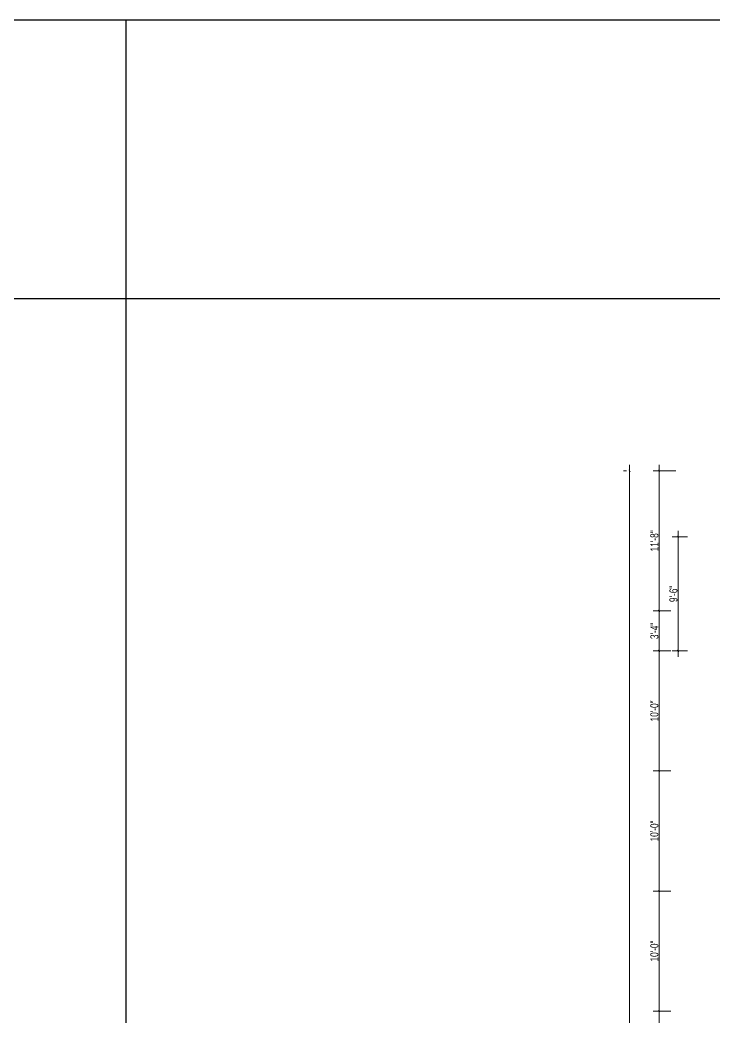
# Model space of a CAD drawing. Header units: inches. Extents: x 283072 to 301462, y 26630 to 62925.
# Drawn here: x 295333 to 296026, y 33065 to 34062 of the extents above; entities that cross this region are included whole.
import ezdxf

# ---------------------------------------------------------------- set-up
doc = ezdxf.new("R2010")
doc.units = ezdxf.units.IN
doc.header["$MEASUREMENT"] = 0
doc.header["$PDMODE"] = 2
doc.layers.get('0').update_dxf_attribs({"lineweight": 5})
doc.layers.add('DIM WORKING', color=7, linetype='Continuous', lineweight=13)
doc.layers.add('Dimension.', color=7, linetype='Continuous', lineweight=5)
doc.styles.add('S_Swis721 LtCn BT', font='swisscl.ttf')
doc.dimstyles.new('1-8', dxfattribs={"dimtxt": 8, "dimasz": 6, "dimexe": 6, "dimexo": 12, "dimgap": 1, "dimtad": 1, "dimdec": 0, "dimzin": 3, "dimdsep": 46, "dimlunit": 4, "dimtxsty": 'S_Swis721 LtCn BT', "dimblk": 'ARCHTICK', "dimcen": 0, "dimdle": 6, "dimclrd": 256, "dimclre": 256, "dimclrt": 7, "dimadec": 1, "dimazin": 1, "dimtfac": 1, "dimtdec": 0, "dimtofl": 0, "dimtmove": 2, "dimatfit": 3, "dimldrblk": 'ARCHTICK', "dimfxl": 1, "dimtolj": 1, "dimtzin": 0, "dimlwd": -1, "dimlwe": -1, "dimarcsym": 0})

# ---------------------------------------------------------------- blocks, each defined once
blk = doc.blocks.new('_ArchTick')
at = {"color": 0, "linetype": 'ByBlock', "const_width": 0.15}
blk.add_lwpolyline([(-0.5, -0.5), (0.5, 0.5)], dxfattribs=at)
blk = doc.blocks.new('*D182')
at = {"layer": 'Defpoints', "color": 0, "lineweight": 30, "ltscale": 200, "transparency": 16777216}
for p in [(295971.32, 33070.91), (295995.01, 33070.91), (295995.01, 32950.91)]:
    blk.add_point(p, dxfattribs=at)
at = {"layer": 'DIM WORKING', "ltscale": 200, "transparency": 16777216}
for p, q in [((295983.01, 33070.91), (295965.32, 33070.91)), ((295971.32, 32944.91), (295971.32, 33076.91)), ((295983.01, 32950.91), (295965.32, 32950.91))]:
    blk.add_line(p, q, dxfattribs=at)
at = {"layer": 'DIM WORKING', "ltscale": 200, "transparency": 16777216, "xscale": 2, "yscale": 2, "zscale": 2}
for p, rotation in [((295971.32, 33070.91), 90), ((295971.32, 32950.91), 270)]:
    blk.add_blockref('_ArchTick', p, dxfattribs=dict(at, rotation=rotation))
at = {"layer": 'DIM WORKING', "color": 7, "lineweight": 30, "ltscale": 200, "transparency": 16777216, "insert": (295966.72, 33010.91), "char_height": 8, "attachment_point": 5, "rotation": 90, "style": 'S_Swis721 LtCn BT'}
blk.add_mtext('\\A1;10\'-0"', dxfattribs=at)
blk = doc.blocks.new('*D183')
at = {"layer": 'Defpoints', "color": 0, "lineweight": 30, "ltscale": 200, "transparency": 16777216}
for p in [(295971.32, 33190.91), (295995.01, 33190.91), (295995.01, 33070.91)]:
    blk.add_point(p, dxfattribs=at)
at = {"layer": 'DIM WORKING', "ltscale": 200, "transparency": 16777216}
for p, q in [((295983.01, 33190.91), (295965.32, 33190.91)), ((295971.32, 33064.91), (295971.32, 33196.91)), ((295983.01, 33070.91), (295965.32, 33070.91))]:
    blk.add_line(p, q, dxfattribs=at)
at = {"layer": 'DIM WORKING', "ltscale": 200, "transparency": 16777216, "xscale": 2, "yscale": 2, "zscale": 2}
for p, rotation in [((295971.32, 33190.91), 90), ((295971.32, 33070.91), 270)]:
    blk.add_blockref('_ArchTick', p, dxfattribs=dict(at, rotation=rotation))
at = {"layer": 'DIM WORKING', "color": 7, "lineweight": 30, "ltscale": 200, "transparency": 16777216, "insert": (295966.72, 33130.91), "char_height": 8, "attachment_point": 5, "rotation": 90, "style": 'S_Swis721 LtCn BT'}
blk.add_mtext('\\A1;10\'-0"', dxfattribs=at)
blk = doc.blocks.new('*D184')
at = {"layer": 'Defpoints', "color": 0, "lineweight": 30, "ltscale": 200, "transparency": 16777216}
for p in [(295971.32, 33310.91), (295995.01, 33310.91), (295995.01, 33190.91)]:
    blk.add_point(p, dxfattribs=at)
at = {"layer": 'DIM WORKING', "ltscale": 200, "transparency": 16777216}
for p, q in [((295983.01, 33310.91), (295965.32, 33310.91)), ((295971.32, 33184.91), (295971.32, 33316.91)), ((295983.01, 33190.91), (295965.32, 33190.91))]:
    blk.add_line(p, q, dxfattribs=at)
at = {"layer": 'DIM WORKING', "ltscale": 200, "transparency": 16777216, "xscale": 2, "yscale": 2, "zscale": 2}
for p, rotation in [((295971.32, 33310.91), 90), ((295971.32, 33190.91), 270)]:
    blk.add_blockref('_ArchTick', p, dxfattribs=dict(at, rotation=rotation))
at = {"layer": 'DIM WORKING', "color": 7, "lineweight": 30, "ltscale": 200, "transparency": 16777216, "insert": (295966.72, 33250.91), "char_height": 8, "attachment_point": 5, "rotation": 90, "style": 'S_Swis721 LtCn BT'}
blk.add_mtext('\\A1;10\'-0"', dxfattribs=at)
blk = doc.blocks.new('*D185')
at = {"layer": 'Defpoints', "color": 0, "lineweight": 30, "ltscale": 200, "transparency": 16777216}
for p in [(295971.32, 33430.91), (295995.01, 33430.91), (295995.01, 33310.91)]:
    blk.add_point(p, dxfattribs=at)
at = {"layer": 'DIM WORKING', "ltscale": 200, "transparency": 16777216}
for p, q in [((295983.01, 33430.91), (295965.32, 33430.91)), ((295971.32, 33304.91), (295971.32, 33436.91)), ((295983.01, 33310.91), (295965.32, 33310.91))]:
    blk.add_line(p, q, dxfattribs=at)
at = {"layer": 'DIM WORKING', "ltscale": 200, "transparency": 16777216, "xscale": 2, "yscale": 2, "zscale": 2}
for p, rotation in [((295971.32, 33430.91), 90), ((295971.32, 33310.91), 270)]:
    blk.add_blockref('_ArchTick', p, dxfattribs=dict(at, rotation=rotation))
at = {"layer": 'DIM WORKING', "color": 7, "lineweight": 30, "ltscale": 200, "transparency": 16777216, "insert": (295966.72, 33370.91), "char_height": 8, "attachment_point": 5, "rotation": 90, "style": 'S_Swis721 LtCn BT'}
blk.add_mtext('\\A1;10\'-0"', dxfattribs=at)
blk = doc.blocks.new('*D186')
at = {"layer": 'Defpoints', "color": 0, "lineweight": 30, "ltscale": 200, "transparency": 16777216}
for p in [(295971.32, 33470.91), (295995.01, 33470.91), (295995.01, 33430.91)]:
    blk.add_point(p, dxfattribs=at)
at = {"layer": 'DIM WORKING', "ltscale": 200, "transparency": 16777216}
for p, q in [((295983.01, 33470.91), (295965.32, 33470.91)), ((295971.32, 33424.91), (295971.32, 33476.91)), ((295983.01, 33430.91), (295965.32, 33430.91))]:
    blk.add_line(p, q, dxfattribs=at)
at = {"layer": 'DIM WORKING', "ltscale": 200, "transparency": 16777216, "xscale": 2, "yscale": 2, "zscale": 2}
for p, rotation in [((295971.32, 33470.91), 90), ((295971.32, 33430.91), 270)]:
    blk.add_blockref('_ArchTick', p, dxfattribs=dict(at, rotation=rotation))
at = {"layer": 'DIM WORKING', "color": 7, "lineweight": 30, "ltscale": 200, "transparency": 16777216, "insert": (295966.72, 33450.91), "char_height": 8, "attachment_point": 5, "rotation": 90, "style": 'S_Swis721 LtCn BT'}
blk.add_mtext('\\A1;3\'-4"', dxfattribs=at)
blk = doc.blocks.new('*D187')
at = {"layer": 'Defpoints', "color": 0, "lineweight": 30, "ltscale": 200, "transparency": 16777216}
for p in [(295941.95, 33610.91), (295950.77, 33610.91), (295950.77, 32452.91)]:
    blk.add_point(p, dxfattribs=at)
at = {"layer": 'DIM WORKING', "ltscale": 200, "transparency": 16777216}
for p, q in [((295938.77, 33610.91), (295935.95, 33610.91)), ((295941.95, 32446.91), (295941.95, 33616.91)), ((295938.77, 32452.91), (295935.95, 32452.91))]:
    blk.add_line(p, q, dxfattribs=at)
at = {"layer": 'DIM WORKING', "ltscale": 200, "transparency": 16777216, "xscale": 2, "yscale": 2, "zscale": 2}
for p, rotation in [((295941.95, 33610.91), 90), ((295941.95, 32452.91), 270)]:
    blk.add_blockref('_ArchTick', p, dxfattribs=dict(at, rotation=rotation))
at = {"layer": 'DIM WORKING', "color": 7, "lineweight": 30, "ltscale": 200, "transparency": 16777216, "insert": (295937.35, 33031.91), "char_height": 8, "attachment_point": 5, "rotation": 90, "style": 'S_Swis721 LtCn BT'}
blk.add_mtext('\\A1;96\'-6"', dxfattribs=at)
blk = doc.blocks.new('*D188')
at = {"layer": 'Defpoints', "color": 0, "lineweight": 30, "ltscale": 200, "transparency": 16777216}
for p in [(295971.32, 33610.91), (296000.03, 33610.91), (295995.01, 33470.91)]:
    blk.add_point(p, dxfattribs=at)
at = {"layer": 'DIM WORKING', "ltscale": 200, "transparency": 16777216}
for p, q in [((295988.03, 33610.91), (295965.32, 33610.91)), ((295971.32, 33464.91), (295971.32, 33616.91)), ((295983.01, 33470.91), (295965.32, 33470.91))]:
    blk.add_line(p, q, dxfattribs=at)
at = {"layer": 'DIM WORKING', "ltscale": 200, "transparency": 16777216, "xscale": 2, "yscale": 2, "zscale": 2}
for p, rotation in [((295971.32, 33610.91), 90), ((295971.32, 33470.91), 270)]:
    blk.add_blockref('_ArchTick', p, dxfattribs=dict(at, rotation=rotation))
at = {"layer": 'DIM WORKING', "color": 7, "lineweight": 30, "ltscale": 200, "transparency": 16777216, "insert": (295966.72, 33540.91), "char_height": 8, "attachment_point": 5, "rotation": 90, "style": 'S_Swis721 LtCn BT'}
blk.add_mtext('\\A1;11\'-8"', dxfattribs=at)
blk = doc.blocks.new('*D209')
at = {"layer": 'Defpoints', "color": 0, "lineweight": 30, "ltscale": 200, "transparency": 16777216}
for p in [(295990.36, 33544.91), (296011.86, 33544.91), (296011.86, 33430.91)]:
    blk.add_point(p, dxfattribs=at)
at = {"layer": 'DIM WORKING', "ltscale": 200, "transparency": 16777216}
for p, q in [((295990.36, 33424.91), (295990.36, 33550.91)), ((295999.86, 33544.91), (295984.36, 33544.91)), ((295999.86, 33430.91), (295984.36, 33430.91))]:
    blk.add_line(p, q, dxfattribs=at)
at = {"layer": 'DIM WORKING', "ltscale": 200, "transparency": 16777216, "xscale": 2, "yscale": 2, "zscale": 2}
for p, rotation in [((295990.36, 33544.91), 90), ((295990.36, 33430.91), 270)]:
    blk.add_blockref('_ArchTick', p, dxfattribs=dict(at, rotation=rotation))
at = {"layer": 'DIM WORKING', "color": 7, "lineweight": 30, "ltscale": 200, "transparency": 16777216, "insert": (295985.76, 33487.91), "char_height": 8, "attachment_point": 5, "rotation": 90, "style": 'S_Swis721 LtCn BT'}
blk.add_mtext('\\A1;9\'-6"', dxfattribs=at)

msp = doc.modelspace()

# ---------------------------------------------------------------- linework, layer by layer
at = {"layer": 'Dimension.', "color": 6, "linetype": 'ByBlock', "lineweight": 30, "ltscale": 200}
for p, q in [((290407.92011, 34061.57655), (297115.92011, 34061.57655)), ((295438.92011, 28466.07655), (295438.92011, 34061.57655)), ((290407.92011, 33783.07655), (297115.92011, 33783.07655))]:
    msp.add_line(p, q, dxfattribs=at)

# ---------------------------------------------------------------- dimensions: what is measured, and where the dimension line sits
at = {"layer": 'DIM WORKING', "lineweight": 30, "ltscale": 200}
for base, p1, p2, picture, middle in [((295941.95179, 33610.91181), (295950.77399, 32452.91181), (295950.77399, 33610.91181), '*D187', (295937.3548, 33031.91181)), ((295971.31969, 33610.91181), (295995.00753, 33470.91181), (296000.03373, 33610.91181), '*D188', (295966.72271, 33540.91181)), ((295990.35631, 33544.91181), (296011.86119, 33430.91181), (296011.86119, 33544.91181), '*D209', (295985.75933, 33487.91181)), ((295971.31969, 33470.91181), (295995.00753, 33430.91181), (295995.00753, 33470.91181), '*D186', (295966.72271, 33450.91181)), ((295971.31969, 33430.91181), (295995.00753, 33310.91181), (295995.00753, 33430.91181), '*D185', (295966.72271, 33370.91181)), ((295971.31969, 33310.91181), (295995.00753, 33190.91181), (295995.00753, 33310.91181), '*D184', (295966.72271, 33250.91181)), ((295971.31969, 33190.91181), (295995.00753, 33070.91181), (295995.00753, 33190.91181), '*D183', (295966.72271, 33130.91181)), ((295971.31969, 33070.91181), (295995.00753, 32950.91181), (295995.00753, 33070.91181), '*D182', (295966.72271, 33010.91181))]:
    dim = msp.add_linear_dim(base=base, p1=p1, p2=p2, angle=90, dimstyle='1-8', override={"dimasz": 2, "dimgap": 0.5, "dimpost": '\\X'}, dxfattribs=at)
    dim.commit()
    dim.dimension.update_dxf_attribs({"geometry": picture, "text_midpoint": middle})

doc.saveas('drawing.dxf')
